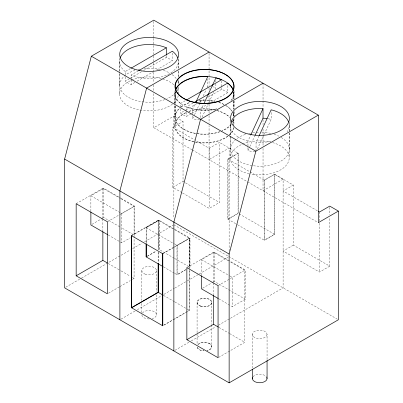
<?xml version="1.0" encoding="UTF-8"?>
<svg xmlns="http://www.w3.org/2000/svg" width="403" height="403" viewBox="0 0 403 403"><rect width="100%" height="100%" fill="white"/><g stroke="black" fill="none" stroke-linecap="round" stroke-linejoin="round"><path stroke-width="0.3" stroke-dasharray="2.02 1.51" d="M119.545 93.904L119.545 72.162M119.545 71.543L119.545 61.604M174.811 125.817L174.811 104.694M174.811 104.07L174.811 93.511M178.398 93.904L178.398 87.048M178.398 83.31L178.398 80.197M178.398 77.079L178.398 70.847M178.398 68.354L178.398 61.498M233.664 125.817L233.664 119.58M233.664 116.467L233.664 112.729M233.664 109.611L233.664 101.511M233.664 99.017L233.664 93.41M192.689 113.314L192.689 109.122L195.329 103.43M199.722 119.908A29.424 16.991 0 0 1 192.689 118.704L194.271 115.288M194.538 114.719L200.084 102.765M200.351 102.196L201.671 99.35M203.253 95.934L205.898 90.242M207.218 87.396L207.746 86.257L207.746 79.074M200.78 117.6L200.78 110.412L203.691 104.14M202.105 117.147L208.724 102.881M208.986 102.312L213.751 92.04M215.076 89.189L215.872 87.476L215.872 82.686M247.956 145.821L247.956 141.03L250.601 135.337M254.988 151.815A29.424 16.991 0 0 1 247.956 150.611L249.543 147.201M249.805 146.632L254.827 135.816M256.046 151.306L256.046 142.324L258.958 136.048M257.371 149.055L263.99 134.788M264.257 134.219L271.138 119.384L271.138 110.402M125.247 74.545L125.247 71.553L130.658 68.424M131.126 79.2L131.126 75.008L138.184 70.938M134.924 82.398L131.126 84.59A29.424 16.991 0 0 1 125.247 81.134L130.119 78.323M130.658 78.011L143.105 70.822M143.649 70.51L166.379 57.387A29.424 16.991 0 0 1 172.368 60.782L172.368 51.196M137.096 81.144L152.833 72.061M156.631 69.865L172.368 60.782M180.514 107.052L180.514 103.46L185.385 100.649M186.398 111.712L186.398 106.916L192.906 103.158M153.8 93.733L153.8 127.696L173.864 116.109L183.038 121.399L183.038 181.461L219.449 202.482L219.449 142.42L209.212 148.324L195.082 140.168M191.279 113.681L186.398 116.502A29.424 16.991 0 0 1 180.514 113.042L185.385 110.231M185.929 109.918L196.755 103.667M199.46 102.105L204.87 98.982M207.575 97.42L221.65 89.295A29.424 16.991 0 0 1 227.64 92.69L227.64 83.109M191.823 113.369L207.56 104.281M210.814 102.402L227.64 92.69M182.04 192.705L172.801 187.37L172.801 127.303L183.038 121.399M76.162 203.722L102.866 188.307L120.623 198.558M90.877 211.298L90.877 195.747L103.747 188.317L120.537 198.014M91.949 224.355L102.14 218.471M102.674 218.164L103.747 217.544L120.537 227.237M107.374 221.746L119.364 214.819M119.908 214.507L134.078 206.326L134.078 237.664M90.877 195.747L121.751 213.575L134.622 206.145L134.622 235.367L121.081 227.549M172.801 187.37L183.038 181.461M227.841 159.079L238.077 153.175L238.077 213.237L227.841 219.146L227.841 159.079L264.484 180.237L274.72 174.328L293.349 185.083L293.349 245.145L329.76 266.171L329.76 217.368M238.304 153.306L228.068 159.21L228.068 219.277L238.304 213.368L238.304 153.306L219.449 142.42M131.433 235.634L158.137 220.214L174.434 229.624M131.585 235.72L158.288 220.305L158.288 249.764M146.143 243.205L146.143 227.66L159.019 220.224L174.262 229.03M108.206 234.984L121.751 242.802L130.33 237.846M65.714 287.243L80.932 278.458M81.471 278.146L120.603 255.552M121.147 255.24L130.386 249.905M132.562 248.651L141.801 243.316M144.516 241.745L173.32 225.116M182.584 193.017L209.212 208.391L219.449 202.482M274.493 174.197L264.252 180.106L264.252 240.168L274.493 234.259L274.493 174.197L283.108 179.179L283.108 287.873L229.846 318.622M147.216 256.268L156.334 251.004M147.297 256.313L156.414 251.049M283.108 179.179L263.038 190.765L263.038 146.737M162.641 253.653L189.345 238.233L189.345 267.693M162.797 253.739L173.149 247.764M173.698 247.447L189.969 238.097L189.969 267.325L188.901 267.945M293.349 185.083L283.108 190.992L317.347 210.759M108.462 293.193L119.364 286.901M119.908 286.588L130.265 280.609M132.441 279.35L134.078 278.408L134.078 238.294M186.856 267.632L213.56 252.213L229.161 261.225M201.495 275.158L201.495 259.613L214.366 252.182L245.241 270.005L245.241 299.233L232.37 306.668L229.66 305.101M186.136 269.446L177.018 274.71L177.018 245.482L189.889 238.052L189.889 267.28L188.816 267.899M174.852 273.461L177.098 274.755L185.682 269.803M120.981 319.156L135.111 310.995M137.287 309.741L161.744 295.621M163.915 294.366L174.242 288.402M174.786 288.09L186.745 281.188M187.284 280.871L198.699 274.282M199.243 273.969L228.048 257.341M237.624 224.793L264.484 240.304L274.72 234.39L274.72 174.328M202.568 288.221L212.759 282.337M213.293 282.029L214.366 281.41L245.241 299.233M218.063 285.651L245.241 270.005M293.349 245.145L283.108 251.059L319.524 272.08L329.76 266.171M163.734 325.105L189.345 310.315L189.345 270.201M163.885 325.191L173.149 319.841M173.698 319.529L185.687 312.607M186.231 312.29L189.501 310.406L189.501 270.292M174.952 350.313L189.083 342.157M191.259 340.898L215.716 326.778M218.431 325.211L229.302 318.934M218.612 357.416L244.767 342.313L244.767 270.232L229.7 261.532M172.801 127.303L194.538 139.856M153.8 127.696L191.843 149.659M192.382 149.971L247.276 181.662M247.654 181.879L317.221 222.043M239.165 213.862L274.72 234.39M227.841 219.146L237.307 224.612M173.864 224.803L228.214 256.182M228.758 256.494L337.286 319.156M121.081 198.326L134.622 206.145M174.726 229.297L189.969 238.097M121.162 198.87L134.078 206.326M174.816 229.846L189.501 238.324L189.501 269.662M146.143 227.66L174.388 243.966M174.852 244.233L177.098 245.528L177.098 274.755M201.495 259.613L229.116 275.561M229.66 275.874L232.37 277.44L232.37 306.668M174.262 258.258L159.019 249.452L159.019 220.224M174.726 258.519L189.969 267.325M163.477 266.892L174.388 273.194M218.829 298.85L229.116 304.789M108.246 263.491L120.623 270.64M121.162 270.947L130.31 276.231M132.461 277.476L134.078 278.408M163.517 295.404L174.434 301.706M174.816 301.928L189.501 310.406M218.94 327.402L229.161 333.301M229.7 333.613L244.767 342.313M329.76 207.359L329.76 214.864M319.524 212.013L319.524 220.773M319.524 223.277L319.524 272.08M289.364 122.185L289.364 132.234M289.364 132.864L289.364 149.201M289.198 125.469L289.198 132.325M289.198 132.95L289.198 157.875M267.063 334.374A7.355 4.247 0 0 1 256.026 338.052A7.355 4.247 0 0 1 256.026 330.697A7.355 4.247 0 0 1 267.063 334.374L267.063 359.864M264.484 180.237L264.484 240.304M263.038 83.219L263.038 107.747M263.038 119.696L263.038 124.729M263.038 129.131L263.038 146.108M252.349 334.374L252.349 367.944M247.956 147.619L247.956 150.611M234.093 90.902L234.093 98.443M234.093 100.957L234.093 109.122M234.093 111.636L234.093 117.288M233.931 93.561L233.931 98.549M233.931 101.042L233.931 108.518M233.931 111.636L233.931 115.999M233.931 118.492L233.931 125.968M233.826 91.38L233.826 98.916M233.826 101.43L233.826 108.971M233.826 112.11L233.826 115.878M230.511 122.185L230.511 136.632M230.511 137.262L230.511 149.201M230.35 125.469L230.35 135.443M230.35 136.063L230.35 157.875M229.136 251.059L229.136 148.017L209.066 159.603L209.066 125.64M221.65 80.907L221.65 86.897M221.65 87.496L221.65 89.295M215.872 80.288L215.872 82.086M214.366 252.182L214.366 281.41M213.56 252.213L213.56 282.296M213.56 282.926L213.56 294.835M211.792 302.467L211.792 324.264M211.792 324.883L211.792 346.64M209.212 148.324L209.212 208.391M209.066 53.317L209.066 77.215M209.066 77.844L209.066 85.391M209.066 87.909L209.066 90.423M209.066 94.826L209.066 103.631M209.066 104.261L209.066 113.062M209.066 115.58L209.066 123.127M197.082 302.467L197.077 344.777M192.689 115.711L192.689 118.704M186.398 112.311L186.398 116.502M180.514 108.85L180.514 113.042M178.559 58.843L178.559 68.263M178.559 70.777L178.559 77.059M178.559 80.202L178.559 83.34M175.24 90.902L175.24 103.47M175.24 105.979L175.24 117.288M175.078 93.561L175.078 103.531M175.078 106.024L175.078 125.968M174.973 90.751L174.973 105.198M174.973 105.828L174.973 117.137M173.864 116.109L173.864 217.892M166.379 55.589L166.379 57.387M159.099 249.502L159.099 220.275L146.224 227.705L146.224 243.251M158.288 252.268L158.288 262.927M158.137 220.214L158.137 249.674M158.137 252.182L158.137 262.212M156.52 270.594L156.52 292.351M156.52 294.84L156.52 314.733M153.8 21.409L153.8 37.761M153.8 38.391L153.8 55.367M153.8 55.997L153.8 62.289M153.8 62.918L153.8 71.719M153.8 72.349L153.8 82.413M153.8 84.927L153.8 91.219M141.811 270.594L141.811 300.437M141.811 303.545L141.811 312.869M131.126 79.799L131.126 84.59M125.247 76.943L125.247 81.134M121.751 213.575L121.751 242.802M119.706 58.213L119.706 72.661M119.706 73.291L119.706 85.229M103.747 188.317L103.747 217.544M102.866 188.307L102.866 218.391M102.866 219.02L102.866 230.929M233.775 91.808A29.424 16.991 0 0 1 231.508 100.312M216.094 109.178A29.424 16.991 0 0 1 200.78 110.412M192.689 109.122A29.424 16.991 0 0 1 175.234 91.808M233.775 127.721A29.424 16.991 0 0 1 195.581 142.158M193.908 141.816A29.424 16.991 0 0 1 175.365 128.345A29.424 16.991 0 0 1 186.72 112.432M188.77 111.611A29.424 16.991 0 0 1 214.547 109.999M217.242 110.654A29.424 16.991 0 0 1 229.886 117.369M232.546 120.814A29.424 16.991 0 0 1 233.775 124.215M207.746 86.257A29.424 16.991 0 0 1 208.275 86.297M212.431 86.786A29.424 16.991 0 0 1 215.872 87.476M178.212 59.609A29.424 16.991 0 0 1 163.472 76.283A29.424 16.991 0 0 1 131.126 75.008M125.247 71.553A29.424 16.991 0 0 1 119.867 58.994M178.237 95.662A29.424 16.991 0 0 1 173.985 102.851M172.413 104.17A29.424 16.991 0 0 1 128.29 105.989A29.424 16.991 0 0 1 130.904 80.494A29.424 16.991 0 0 1 174.353 85.31M177.295 89.305A29.424 16.991 0 0 1 178.237 92.151M178.403 86.983A29.424 16.991 0 0 1 177.174 90.383M175.844 92.358A29.424 16.991 0 0 1 166.913 98.765M164.867 99.586A29.424 16.991 0 0 1 123.822 93.894A29.424 16.991 0 0 1 134.854 70.374M137.987 69.502A29.424 16.991 0 0 1 140.204 69.039M144.294 68.47A29.424 16.991 0 0 1 160.278 69.502M163.411 70.374A29.424 16.991 0 0 1 169.94 73.215M172.157 74.646A29.424 16.991 0 0 1 176.69 79.27M177.935 81.744A29.424 16.991 0 0 1 178.403 83.471M233.936 119.046A29.424 16.991 0 0 1 232.707 122.441M231.377 124.416A29.424 16.991 0 0 1 190.72 132.249A29.424 16.991 0 0 1 179.647 108.347M181.219 107.022A29.424 16.991 0 0 1 190.387 102.433M199.228 100.594A29.424 16.991 0 0 1 204.669 100.302M206.492 100.332A29.424 16.991 0 0 1 214.708 101.319M218.945 102.433A29.424 16.991 0 0 1 224.516 104.75M226.39 105.828A29.424 16.991 0 0 1 232.224 111.334M233.468 113.807A29.424 16.991 0 0 1 233.936 115.535M142.471 312.97A7.355 4.247 0 0 1 154.369 311.731A7.355 4.247 0 0 1 152.223 318.597M149.165 318.98A7.355 4.247 0 0 1 141.811 314.733M197.153 347.21A7.355 4.247 0 0 0 203.913 350.842A7.355 4.247 0 0 1 197.097 346.948M253.013 376.75A7.355 4.247 0 0 1 259.703 374.266A7.355 4.247 0 0 1 266.398 376.75M233.549 119.469A29.424 16.991 0 0 1 232.44 122.29M231.11 124.265A29.424 16.991 0 0 1 222.184 130.673M220.134 131.494A29.424 16.991 0 0 1 183.692 129.207A29.424 16.991 0 0 1 179.385 108.19M180.957 106.871A29.424 16.991 0 0 1 190.12 102.281M199.561 100.377A29.424 16.991 0 0 1 204.402 100.146M207.439 100.236A29.424 16.991 0 0 1 214.995 101.289M218.678 102.281A29.424 16.991 0 0 1 231.957 111.178M233.201 113.656A29.424 16.991 0 0 1 233.669 115.384M281.203 137.458A29.424 16.991 0 0 1 278.382 162.434A29.424 16.991 0 0 1 235.518 158.681A29.424 16.991 0 0 1 245.659 134.345M248.792 133.474A29.424 16.991 0 0 1 250.449 133.116M252.736 132.728A29.424 16.991 0 0 1 259.325 132.214M261.764 132.244A29.424 16.991 0 0 1 271.078 133.474M274.216 134.345A29.424 16.991 0 0 1 278.79 136.154M233.569 92.05A29.424 16.991 0 0 1 230.798 100.72M216.905 108.745A29.424 16.991 0 0 1 186.398 106.916M180.514 103.46A29.424 16.991 0 0 1 175.134 90.902M233.508 127.57A29.424 16.991 0 0 1 229.257 134.758M227.685 136.083A29.424 16.991 0 0 1 183.43 137.826A29.424 16.991 0 0 1 186.458 112.281M188.987 111.288A29.424 16.991 0 0 1 214.834 109.964M216.98 110.498A29.424 16.991 0 0 1 229.619 117.218M232.279 120.663A29.424 16.991 0 0 1 233.508 124.059M289.042 123.716A29.424 16.991 0 0 1 287.062 131.826M270.841 141.211A29.424 16.991 0 0 1 256.046 142.324M247.956 141.03A29.424 16.991 0 0 1 230.783 122.562M272.514 142.561A29.424 16.991 0 0 1 287.122 164.147A29.424 16.991 0 0 1 250.847 174.066M249.18 173.728A29.424 16.991 0 0 1 232.319 151.76A29.424 16.991 0 0 1 270.368 142.027M268.202 118.779A29.424 16.991 0 0 1 271.138 119.384M145.04 274.111A7.355 4.247 0 0 0 156.505 270.897A7.355 4.247 0 0 0 145.951 266.771A7.355 4.247 0 0 0 145.04 274.111M209.641 343.603A7.355 4.247 0 0 0 197.546 345.119A7.355 4.247 0 0 1 209.636 343.638A7.355 4.247 0 0 1 207.006 350.62A7.355 4.247 0 0 0 209.641 343.603M200.311 305.983A7.355 4.247 0 0 0 211.776 302.769A7.355 4.247 0 0 0 201.223 298.643A7.355 4.247 0 0 0 200.311 305.983M200.754 306.179A7.355 4.247 0 0 0 211.792 302.502A7.355 4.247 0 0 0 200.754 298.825A7.355 4.247 0 0 0 200.754 306.179"/><path stroke-width="0.6" d="M338.374 211.086L338.374 319.781L229.136 382.85L64.626 287.873L64.626 159.059L91.335 56.213L153.8 20.15L318.305 115.127L318.305 222.673L338.374 211.086L329.76 206.109L319.524 212.013L318.435 211.384M229.136 382.85L229.136 254.036L255.845 151.19L318.305 115.127M195.858 102.291L207.746 76.676A29.424 16.991 0 0 0 175.703 90.081M203.953 103.566L215.872 77.89A29.424 16.991 0 0 1 233.307 90.081M250.862 134.768L263.013 108.583A29.424 16.991 0 0 0 230.974 121.988M255.089 135.247L263.013 118.17L263.013 108.583M259.225 135.479L271.138 109.802A29.424 16.991 0 0 1 288.578 121.988M131.202 68.112L166.379 47.801L166.379 54.989M138.723 70.621L172.368 51.196A29.424 16.991 0 0 1 177.783 58.042M209.066 52.058L146.601 88.121L119.893 190.967L119.893 319.781M186.468 100.025L221.65 79.713A29.424 16.991 0 0 0 175.456 89.879M193.994 102.533L227.64 83.109A29.424 16.991 0 0 1 233.05 89.955M263.038 83.219L200.573 119.283L173.864 222.129L173.864 350.942M76.162 275.803L107.374 293.822L107.374 221.746L76.162 203.722L76.162 275.803L102.866 260.388L107.173 262.872M131.433 307.711L162.797 325.82L162.797 253.739L131.433 235.634L131.433 307.711L158.137 292.296L163.134 295.182M186.856 339.709L218.063 357.728L218.063 285.651L186.856 267.632L186.856 339.709L213.56 324.294L218.401 327.09M91.335 56.213L255.845 151.19M64.626 159.059L229.136 254.036M107.666 234.672L90.877 224.975L90.877 211.918M163.019 266.625L146.143 256.887L146.143 243.825M218.285 298.537L201.495 288.84L201.495 275.783M267.063 360.484L267.063 378.513M252.349 369.188L252.349 378.513M213.56 295.459L213.56 324.294M162.641 253.653L162.641 325.735M158.288 263.552L158.288 292.382L131.585 307.801L131.585 235.72M158.137 263.461L158.137 292.296M146.224 243.875L146.224 256.933M102.866 231.554L102.866 260.388M120.185 57.967A29.424 16.991 0 0 1 166.379 47.801M266.766 377.319A7.355 4.247 0 0 1 259.97 382.759A7.355 4.247 0 0 1 252.515 377.611M263.013 118.17A29.424 16.991 0 0 1 267.189 118.613M134.421 69.155A29.424 16.991 0 0 0 178.559 54.445A29.424 16.991 0 0 0 134.421 39.731A29.424 16.991 0 0 0 134.421 69.155M189.954 101.218A29.424 16.991 0 0 0 234.093 86.504A29.424 16.991 0 0 0 189.954 71.794A29.424 16.991 0 0 0 189.954 101.218M189.687 101.067A29.424 16.991 0 0 0 233.826 86.353A29.424 16.991 0 0 0 189.687 71.638A29.424 16.991 0 0 0 189.687 101.067M245.22 133.126A29.424 16.991 0 0 0 289.364 118.417A29.424 16.991 0 0 0 245.22 103.702A29.424 16.991 0 0 0 245.22 133.126"/></g></svg>
